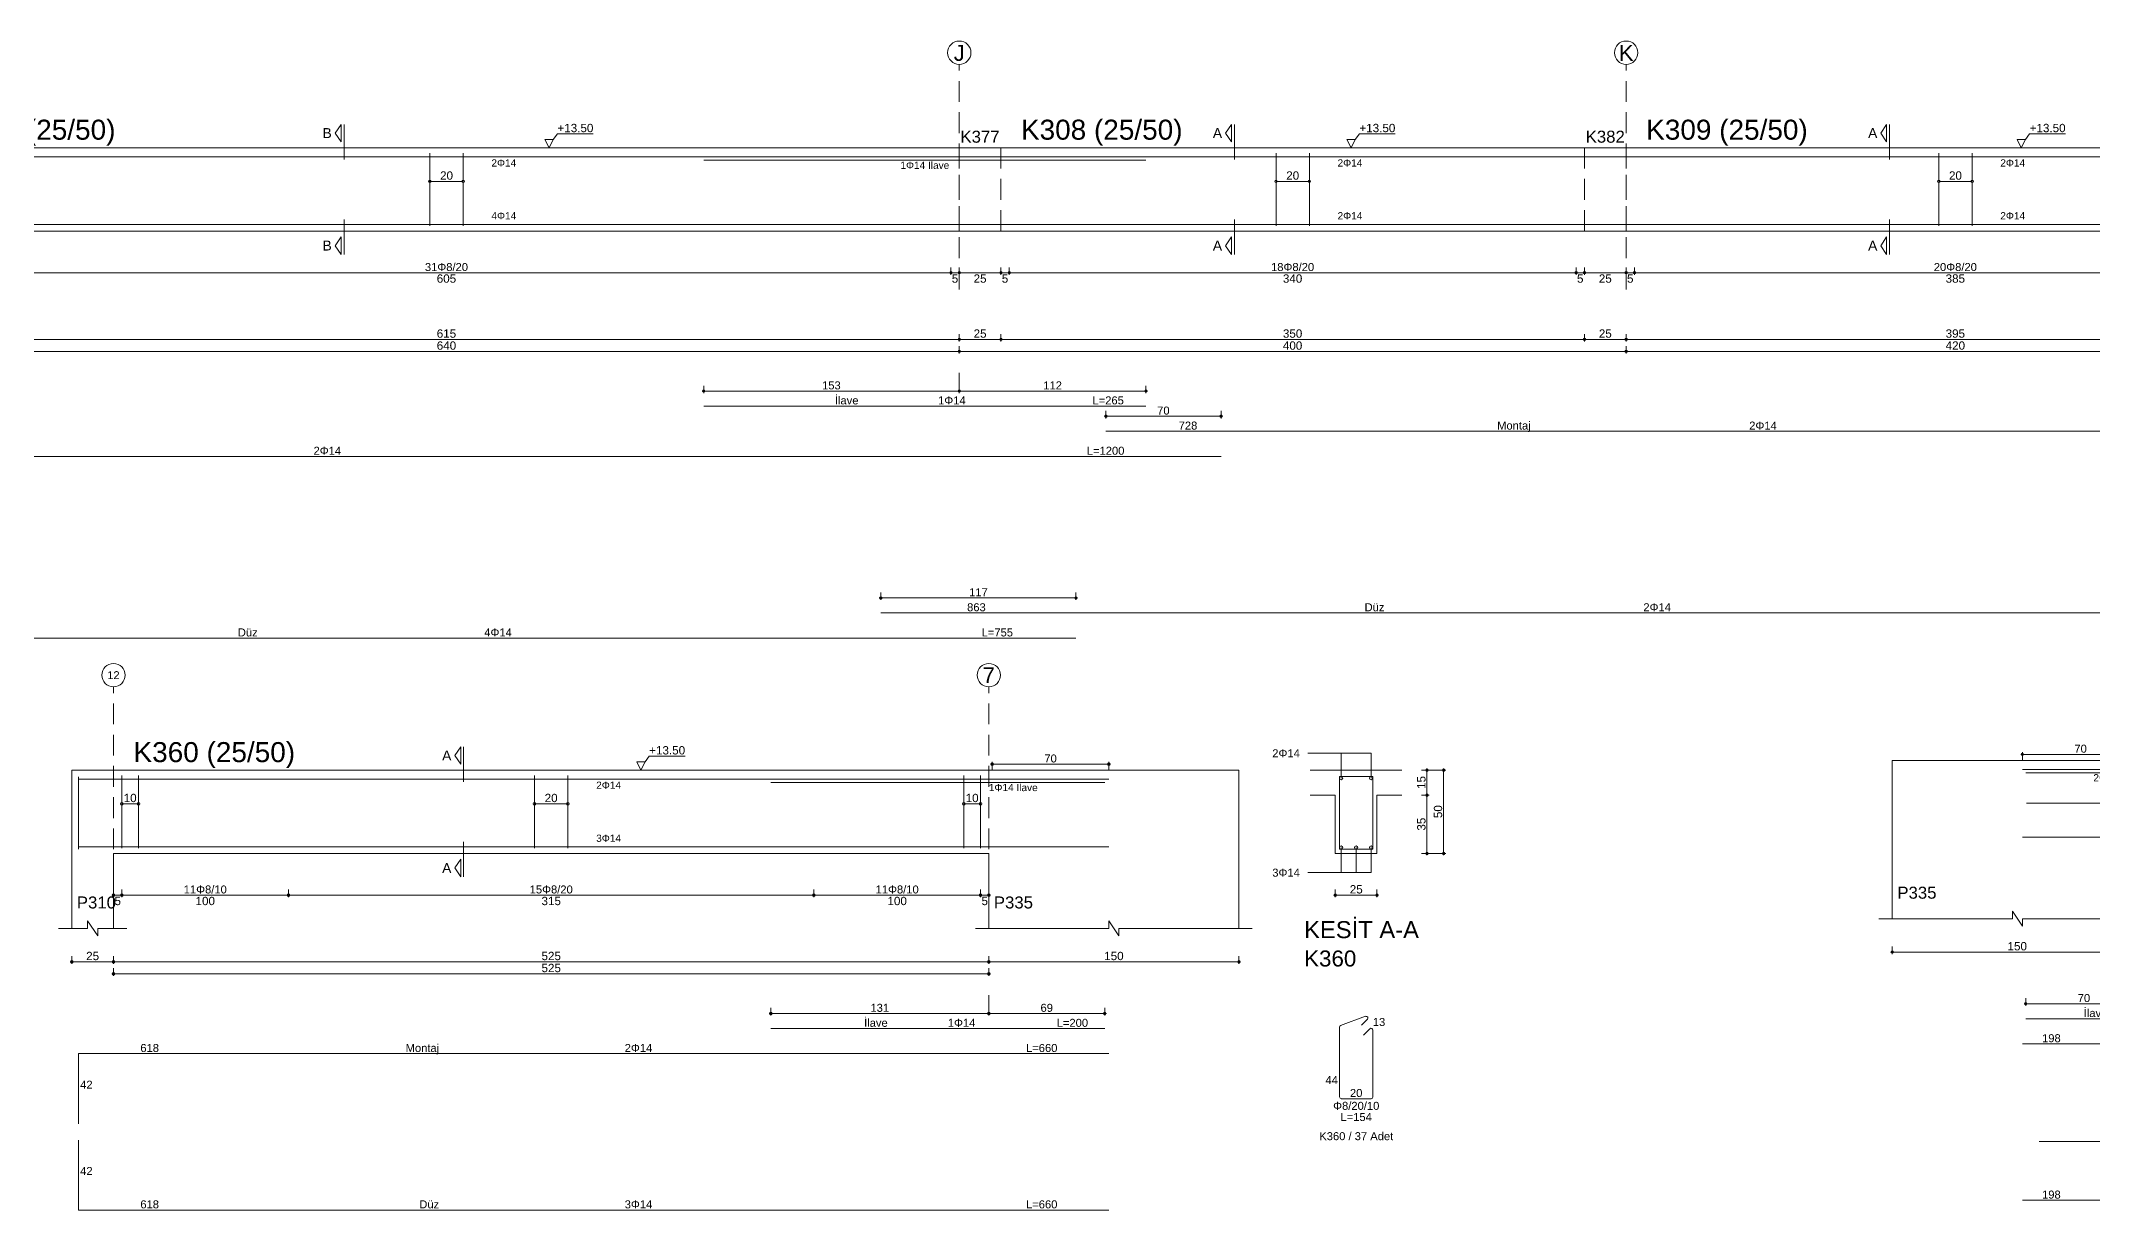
# Model space of a CAD drawing. Header units: millimetres. Extents: x 23801 to 80069, y 9628 to 14137.
# Drawn here: x 72545 to 74391, y 13044 to 14096 of the extents above; entities that cross this region are included whole.
import ezdxf

# ---------------------------------------------------------------- set-up
doc = ezdxf.new("R2010")
doc.units = ezdxf.units.MM
doc.linetypes.add('DASHDOT2', pattern=[12.7, 6.35, -3.175, 0, -3.175])
doc.linetypes.add('DASHED4', pattern=[18.75, 12.5, -6.25])
doc.layers.add('aks', color=251, linetype='DASHDOT2', lineweight=35)
for name, color, linetype in [('Donatı Topl. Uzun. Yazısı', 7, 'Continuous'), ('Donatı Uz. Yazısı', 7, 'Continuous'), ('Donatı Yazısı', 7, 'Continuous'), ('Donatı Çizgisi', 7, 'Continuous'), ('Kiriş', 7, 'Continuous'), ('Standart', 7, 'Continuous'), ('Ölçülendirme', 7, 'Continuous')]:
    doc.layers.add(name, color=color, linetype=linetype)
doc.styles.add('arial_1_18', font='arial.ttf', dxfattribs={"height": 0.2})

# ---------------------------------------------------------------- blocks, each defined once
blk = doc.blocks.new('IDE213Entity7530')
at = {"layer": 'aks', "color": 30, "linetype": 'DASHED4', "lineweight": 5}
for points in [[(3406.4, 2047), (3406.4, 2182)], [(3806.4, 2047), (3806.4, 2182)], [(3406.4, 1986), (3406.4, 1997)]]:
    blk.add_lwpolyline(points, dxfattribs=at)
at = {"layer": 'aks', "color": 1, "linetype": 'Continuous', "lineweight": 5}
for centre in [(3406.4, 2189), (3806.4, 2189)]:
    blk.add_circle(centre, 7, dxfattribs=at)
at = {"layer": 'Donatı Çizgisi', "color": 5, "linetype": 'Continuous', "lineweight": 5}
for points in [[(2405.4, 2126.6), (4222.4, 2126.6)], [(3088.9, 2085.2), (3088.9, 2128.8)], [(3108.9, 2085.2), (3108.9, 2128.8)], [(3253.1, 2124.6), (3518.4, 2124.6)], [(3596.4, 2085.2), (3596.4, 2128.8)], [(3616.4, 2085.2), (3616.4, 2128.8)], [(3993.9, 2085.2), (3993.9, 2128.8)], [(4013.9, 2085.2), (4013.9, 2128.8)], [(2405.4, 2086), (4222.4, 2086)], [(3253.1, 1977), (3518.4, 1977)], [(3494.4, 1961.9), (4222.4, 1961.9)], [(2405.4, 1946.8), (3563.4, 1946.8)], [(3359.4, 1852.9), (4222.4, 1852.9)], [(2721.4, 1837.8), (3476.4, 1837.8)]]:
    blk.add_lwpolyline(points, dxfattribs=at)
at = {"layer": 'Kiriş', "color": 1, "linetype": 'Continuous', "lineweight": 5}
for points in [[(2401.4, 2132), (4226.4, 2132)], [(2426.4, 2082), (4226.4, 2082)]]:
    blk.add_lwpolyline(points, dxfattribs=at)
at = {"layer": 'Kiriş', "color": 1, "linetype": 'DASHED4', "lineweight": 5}
for points in [[(3406.4, 2082), (3406.4, 2132)], [(3431.4, 2082), (3431.4, 2132)], [(3781.4, 2082), (3781.4, 2132)], [(3806.4, 2082), (3806.4, 2132)]]:
    blk.add_lwpolyline(points, dxfattribs=at)
at = {"layer": 'Ölçülendirme', "color": 1, "linetype": 'Continuous', "lineweight": 5}
for points in [[(3032.1, 2140.7), (3035.6, 2146)], [(3035.6, 2135.5), (3035.6, 2146)], [(3037.4, 2125), (3037.4, 2146)], [(3566.1, 2140.7), (3569.6, 2146)], [(3569.6, 2135.5), (3569.6, 2146)], [(3571.4, 2125), (3571.4, 2146)], [(3959.1, 2140.7), (3962.6, 2146)], [(3962.6, 2135.5), (3962.6, 2146)], [(3964.4, 2125), (3964.4, 2146)], [(3035.6, 2135.5), (3032.1, 2140.7)], [(3160.4, 2132), (3157.9, 2137)], [(3157.9, 2137), (3162.9, 2137)], [(3162.9, 2137), (3160.4, 2132)], [(3160.4, 2132), (3160.4, 2132)], [(3162.9, 2137), (3165.4, 2140.3)], [(3165.4, 2140.3), (3186.9, 2140.3)], [(3569.6, 2135.5), (3566.1, 2140.7)], [(3641.4, 2132), (3638.9, 2137)], [(3638.9, 2137), (3643.9, 2137)], [(3643.9, 2137), (3641.4, 2132)], [(3641.4, 2132), (3641.4, 2132)], [(3643.9, 2137), (3646.4, 2140.3)], [(3646.4, 2140.3), (3667.9, 2140.3)], [(3962.6, 2135.5), (3959.1, 2140.7)], [(4043.4, 2132), (4040.9, 2137)], [(4040.9, 2137), (4045.9, 2137)], [(4045.9, 2137), (4043.4, 2132)], [(4043.4, 2132), (4043.4, 2132)], [(4045.9, 2137), (4048.4, 2140.3)], [(4048.4, 2140.3), (4069.9, 2140.3)], [(3088.9, 2111.8), (3108.9, 2111.8)], [(3596.4, 2111.8), (3616.4, 2111.8)], [(3993.9, 2111.8), (4013.9, 2111.8)], [(3037.4, 2068), (3037.4, 2089)], [(3571.4, 2068), (3571.4, 2089)], [(3964.4, 2068), (3964.4, 2089)], [(3032.1, 2073.2), (3035.6, 2078.5)], [(3035.6, 2068), (3032.1, 2073.2)], [(3035.6, 2068), (3035.6, 2078.5)], [(3566.1, 2073.2), (3569.6, 2078.5)], [(3569.6, 2068), (3566.1, 2073.2)], [(3569.6, 2068), (3569.6, 2078.5)], [(3959.1, 2073.2), (3962.6, 2078.5)], [(3962.6, 2068), (3959.1, 2073.2)], [(3962.6, 2068), (3962.6, 2078.5)], [(2425.4, 2057), (4227.4, 2057)], [(3401.4, 2055.7), (3401.4, 2060.2)], [(3406.4, 2055.7), (3406.4, 2060.2)], [(3431.4, 2055.7), (3431.4, 2060.2)], [(3436.4, 2055.7), (3436.4, 2060.2)], [(3776.4, 2055.7), (3776.4, 2060.2)], [(3781.4, 2055.7), (3781.4, 2060.2)], [(3806.4, 2055.7), (3806.4, 2060.2)], [(3811.4, 2055.7), (3811.4, 2060.2)], [(3406.4, 2015.7), (3406.4, 2020.2)], [(3431.4, 2015.7), (3431.4, 2020.2)], [(3781.4, 2015.7), (3781.4, 2020.2)], [(3806.4, 2015.7), (3806.4, 2020.2)], [(2400.4, 2017), (4227.4, 2017)], [(2425.4, 2009.8), (4227.4, 2009.8)], [(3406.4, 2008.5), (3406.4, 2013)], [(3806.4, 2008.5), (3806.4, 2013)], [(3252.1, 1986), (3407.4, 1986)], [(3253.1, 1984.7), (3253.1, 1989.2)], [(3405.4, 1986), (3519.4, 1986)], [(3406.4, 1984.7), (3406.4, 1989.2)], [(3406.4, 1984.7), (3406.4, 1989.2)], [(3518.4, 1984.7), (3518.4, 1989.2)], [(3493.4, 1970.9), (3564.4, 1970.9)], [(3494.4, 1969.6), (3494.4, 1974.1)], [(3563.4, 1969.6), (3563.4, 1974.1)], [(3358.4, 1861.9), (3477.4, 1861.9)], [(3359.4, 1860.7), (3359.4, 1865.2)], [(3476.4, 1860.7), (3476.4, 1865.2)]]:
    blk.add_lwpolyline(points, dxfattribs=at)
for centre in [(3088.9, 2111.8), (3108.9, 2111.8), (3596.4, 2111.8), (3616.4, 2111.8), (3993.9, 2111.8), (4013.9, 2111.8), (3401.4, 2057), (3401.4, 2057), (3406.4, 2057), (3406.4, 2057), (3431.4, 2057), (3431.4, 2057), (3436.4, 2057), (3436.4, 2057), (3776.4, 2057), (3776.4, 2057), (3781.4, 2057), (3781.4, 2057), (3806.4, 2057), (3806.4, 2057), (3811.4, 2057), (3811.4, 2057), (3406.4, 2017), (3406.4, 2017), (3406.4, 2009.8), (3406.4, 2009.8), (3431.4, 2017), (3431.4, 2017), (3781.4, 2017), (3781.4, 2017), (3806.4, 2017), (3806.4, 2017), (3806.4, 2009.8), (3806.4, 2009.8), (3253.1, 1986), (3406.4, 1986), (3406.4, 1986), (3518.4, 1986), (3494.4, 1970.9), (3563.4, 1970.9), (3359.4, 1861.9), (3476.4, 1861.9)]:
    blk.add_circle(centre, 0.75, dxfattribs=at)
at = {"layer": 'aks', "color": 1, "linetype": 'Continuous', "lineweight": 5, "style": 'arial_1_18'}
for s, p in [('J', (3403.1, 2184.1)), ('K', (3802, 2184.1))]:
    blk.add_text(s, height=9.45, dxfattribs=at).set_placement(p)
at = {"layer": 'Donatı Topl. Uzun. Yazısı', "color": 1, "linetype": 'Continuous', "lineweight": 5, "style": 'arial_1_18'}
for s, p in [('L=265', (3486.3, 1978)), ('L=1200', (3482.9, 1947.8)), ('L=755', (3419.8, 1838.8))]:
    blk.add_text(s, height=4.8, dxfattribs=at).set_placement(p)
at = {"layer": 'Donatı Uz. Yazısı', "color": 1, "linetype": 'Continuous', "lineweight": 5, "style": 'arial_1_18'}
for s, p in [('728', (3538, 1962.9)), ('863', (3411.1, 1853.9))]:
    blk.add_text(s, height=4.8, dxfattribs=at).set_placement(p)
at = {"layer": 'Donatı Yazısı', "color": 5, "linetype": 'Continuous', "lineweight": 5, "style": 'arial_1_18'}
for s, p in [('2Φ14', (3125.8, 2120.7)), ('2Φ14', (3633.3, 2120.7)), ('2Φ14', (4030.8, 2120.7)), ('4Φ14', (3125.8, 2089)), ('2Φ14', (3633.3, 2089)), ('2Φ14', (4030.8, 2089))]:
    blk.add_text(s, height=4.32, rotation=360, dxfattribs=at).set_placement(p)
for s, height, p in [('1Φ14 İlave', 4.32, (3371.1, 2119.3)), ('1Φ14', 4.8, (3393.7, 1978)), ('2Φ14', 4.8, (3880.2, 1962.9)), ('2Φ14', 4.8, (3019.1, 1947.8)), ('2Φ14', 4.8, (3816.7, 1853.9)), ('4Φ14', 4.8, (3121.5, 1838.8))]:
    blk.add_text(s, height=height, dxfattribs=at).set_placement(p)
at = {"layer": 'Donatı Yazısı', "color": 1, "linetype": 'Continuous', "lineweight": 5, "style": 'arial_1_18'}
for s, p in [('İlave', (3331.8, 1978)), ('Montaj', (3729, 1962.9)), ('Düz', (3649.5, 1853.9)), ('Düz', (2973.7, 1838.8))]:
    blk.add_text(s, height=4.8, dxfattribs=at).set_placement(p)
at = {"layer": 'Kiriş', "color": 1, "linetype": 'Continuous', "lineweight": 5, "style": 'arial_1_18'}
for s, height, p in [('K307 (25/50)', 12, (2803.4, 2136.8)), ('K377', 7.2, (3407.1, 2135)), ('K308 (25/50)', 12, (3443.4, 2136.8)), ('K382', 7.2, (3782.1, 2135)), ('K309 (25/50)', 12, (3818.4, 2136.8))]:
    blk.add_text(s, height=height, dxfattribs=at).set_placement(p)
at = {"layer": 'Ölçülendirme', "color": 1, "linetype": 'Continuous', "lineweight": 5, "style": 'arial_1_18'}
for s, height, p in [('B', 5.95, (3024.5, 2137.8)), ('+13.50', 5, (3165.4, 2141.3)), ('A', 5.95, (3558.5, 2137.8)), ('+13.50', 5, (3646.4, 2141.3)), ('A', 5.95, (3951.5, 2137.8)), ('+13.50', 5, (4048.4, 2141.3)), ('B', 5.95, (3024.5, 2070.3)), ('A', 5.95, (3558.5, 2070.3)), ('A', 5.95, (3951.5, 2070.3)), ('605', 5, (3093, 2051)), ('5', 5, (3401.9, 2051)), ('25', 5, (3415, 2051)), ('5', 5, (3431.9, 2051)), ('340', 5, (3600.5, 2051)), ('5', 5, (3776.9, 2051)), ('25', 5, (3790, 2051)), ('5', 5, (3806.9, 2051)), ('385', 5, (3998, 2051)), ('615', 5, (3093, 2018)), ('25', 5, (3415, 2018)), ('350', 5, (3600.5, 2018)), ('25', 5, (3790, 2018)), ('395', 5, (3998, 2018)), ('640', 5, (3093, 2010.8)), ('400', 5, (3600.5, 2010.8)), ('420', 5, (3998, 2010.8))]:
    blk.add_text(s, height=height, dxfattribs=at).set_placement(p)
for p in [(3095, 2112.8), (3602.5, 2112.8), (4000, 2112.8)]:
    blk.add_text('20', height=5, rotation=360, dxfattribs=at).set_placement(p)
at = {"layer": 'Ölçülendirme', "color": 5, "linetype": 'Continuous', "lineweight": 5, "style": 'arial_1_18'}
for s, p in [('31Φ8/20', (3085.9, 2058)), ('18Φ8/20', (3593.4, 2058)), ('20Φ8/20', (3990.9, 2058)), ('153', (3324.1, 1987)), ('112', (3456.8, 1987)), ('70', (3525.1, 1971.9)), ('117', (3412.3, 1862.9))]:
    blk.add_text(s, height=4.8, dxfattribs=at).set_placement(p)
blk = doc.blocks.new('IDE213Entity7563')
at = {"layer": 'aks', "color": 30, "linetype": 'DASHED4', "lineweight": 5}
for points in [[(2931.6, 1648.6), (2931.6, 1783.6)], [(3456.6, 1648.6), (3456.6, 1783.6)], [(3456.6, 1587.6), (3456.6, 1598.6)]]:
    blk.add_lwpolyline(points, dxfattribs=at)
at = {"layer": 'aks', "color": 1, "linetype": 'Continuous', "lineweight": 5}
for centre in [(2931.6, 1790.6), (3456.6, 1790.6)]:
    blk.add_circle(centre, 7, dxfattribs=at)
at = {"layer": 'Donatı Çizgisi', "color": 5, "linetype": 'Continuous', "lineweight": 5}
for points in [[(2910.6, 1686.2), (2910.6, 1729.6)], [(2910.6, 1728.2), (3528.6, 1728.2)], [(2936.6, 1686.8), (2936.6, 1730.4)], [(2946.6, 1686.8), (2946.6, 1730.4)], [(3184.1, 1686.8), (3184.1, 1730.4)], [(3204.1, 1686.8), (3204.1, 1730.4)], [(3325.9, 1726.2), (3526.1, 1726.2)], [(3441.6, 1686.8), (3441.6, 1730.4)], [(3451.6, 1686.8), (3451.6, 1730.4)], [(3666.9, 1686.1), (3666.9, 1729.8)], [(3666.9, 1729.8), (3686.9, 1729.8)], [(3686.9, 1686.1), (3686.9, 1729.8)], [(2910.6, 1687.6), (3528.6, 1687.6)], [(3666.9, 1686.1), (3686.9, 1686.1)], [(3325.9, 1578.6), (3526.1, 1578.6)], [(3666.9, 1537.6), (3666.9, 1579.4)], [(3667.6, 1580.4), (3682.6, 1585.9)], [(3680.1, 1580.5), (3683.7, 1584.2)], [(3681.4, 1574.6), (3685.2, 1578.4)], [(3686.9, 1537.6), (3686.9, 1577.7)], [(2910.6, 1521.5), (2910.6, 1563.5)], [(2910.6, 1563.5), (3528.6, 1563.5)], [(3668, 1536.5), (3685.9, 1536.5)], [(2910.6, 1469.7), (2910.6, 1511.7)], [(2910.6, 1469.7), (3528.6, 1469.7)]]:
    blk.add_lwpolyline(points, dxfattribs=at)
for centre in [(3667.9, 1728.8), (3685.9, 1728.8), (3667.9, 1687.1), (3676.9, 1687.1), (3685.9, 1687.1)]:
    blk.add_circle(centre, 1, dxfattribs=at)
for centre, start, end in [((3668, 1579.4), 110, 180), ((3683, 1584.9), 315, 110), ((3685.9, 1577.7), 0, 135), ((3668, 1537.6), 180, 270), ((3685.9, 1537.6), 270, 0)]:
    blk.add_arc(centre, 1.02, start, end, dxfattribs=at)
at = {"layer": 'Kiriş', "color": 1, "linetype": 'Continuous', "lineweight": 5}
for points in [[(2906.6, 1638.6), (2906.6, 1733.6)], [(2906.6, 1733.6), (3606.6, 1733.6)], [(3606.6, 1638.6), (3606.6, 1733.6)], [(3649.4, 1733.6), (3704.4, 1733.6)], [(3649.4, 1718.6), (3664.4, 1718.6)], [(3664.4, 1683.6), (3664.4, 1718.6)], [(3689.4, 1718.6), (3704.4, 1718.6)], [(3689.4, 1683.6), (3689.4, 1718.6)], [(2931.6, 1683.6), (3456.6, 1683.6)], [(2931.6, 1638.6), (2931.6, 1683.6)], [(3456.6, 1638.6), (3456.6, 1683.6)], [(3664.4, 1683.6), (3689.4, 1683.6)], [(2898.6, 1638.6), (2916.1, 1638.6)], [(2922.1, 1634.1), (2916.1, 1643.1)], [(2916.1, 1638.6), (2916.1, 1643.1)], [(2922.1, 1638.6), (2939.6, 1638.6)], [(2922.1, 1634.1), (2922.1, 1638.6)], [(3448.6, 1638.6), (3528.6, 1638.6)], [(3534.6, 1634.1), (3528.6, 1643.1)], [(3528.6, 1638.6), (3528.6, 1643.1)], [(3534.6, 1638.6), (3614.6, 1638.6)], [(3534.6, 1634.1), (3534.6, 1638.6)]]:
    blk.add_lwpolyline(points, dxfattribs=at)
at = {"layer": 'Ölçülendirme', "color": 1, "linetype": 'Continuous', "lineweight": 5}
for points in [[(3136.4, 1742.4), (3139.9, 1747.6)], [(3139.9, 1737.1), (3139.9, 1747.6)], [(3141.6, 1726.6), (3141.6, 1747.6)], [(3139.9, 1737.1), (3136.4, 1742.4)], [(3247.9, 1733.6), (3245.4, 1738.6)], [(3245.4, 1738.6), (3250.4, 1738.6)], [(3250.4, 1738.6), (3247.9, 1733.6)], [(3250.4, 1738.6), (3252.9, 1742)], [(3252.9, 1742), (3274.4, 1742)], [(3457.6, 1737.2), (3529.6, 1737.2)], [(3458.6, 1734), (3458.6, 1738.5)], [(3528.6, 1734), (3528.6, 1738.5)], [(3647.9, 1743.8), (3685.9, 1743.8)], [(3667.9, 1728.8), (3667.9, 1743.8)], [(3685.9, 1728.8), (3685.9, 1743.8)], [(3247.9, 1733.6), (3247.9, 1733.6)], [(3716.2, 1733.6), (3730.7, 1733.6)], [(3719.4, 1682.6), (3719.4, 1734.6)], [(3729.4, 1682.6), (3729.4, 1734.6)], [(2936.6, 1713.4), (2946.6, 1713.4)], [(3184.1, 1713.4), (3204.1, 1713.4)], [(3441.6, 1713.4), (3451.6, 1713.4)], [(3716.2, 1718.6), (3720.7, 1718.6)], [(3141.6, 1669.6), (3141.6, 1690.6)], [(3667.9, 1672.1), (3667.9, 1687.1)], [(3676.9, 1672.1), (3676.9, 1687.1)], [(3685.9, 1672.1), (3685.9, 1687.1)], [(3136.4, 1674.9), (3139.9, 1680.1)], [(3139.9, 1669.6), (3136.4, 1674.9)], [(3139.9, 1669.6), (3139.9, 1680.1)], [(3716.2, 1683.6), (3730.7, 1683.6)], [(2931.6, 1657.4), (2931.6, 1661.9)], [(2936.6, 1657.4), (2936.6, 1661.9)], [(3036.6, 1657.4), (3036.6, 1661.9)], [(3351.6, 1657.4), (3351.6, 1661.9)], [(3451.6, 1657.4), (3451.6, 1661.9)], [(3456.6, 1657.4), (3456.6, 1661.9)], [(3647.9, 1672.1), (3685.9, 1672.1)], [(3664.4, 1657.4), (3664.4, 1661.9)], [(3689.4, 1657.4), (3689.4, 1661.9)], [(2930.6, 1658.6), (3457.6, 1658.6)], [(3663.4, 1658.6), (3690.4, 1658.6)], [(2905.6, 1618.6), (3607.6, 1618.6)], [(2906.6, 1617.4), (2906.6, 1621.9)], [(2931.6, 1617.4), (2931.6, 1621.9)], [(2931.6, 1610.2), (2931.6, 1614.7)], [(3456.6, 1617.4), (3456.6, 1621.9)], [(3456.6, 1610.2), (3456.6, 1614.7)], [(3606.6, 1617.4), (3606.6, 1621.9)], [(2930.6, 1611.4), (3457.6, 1611.4)], [(3324.9, 1587.6), (3457.6, 1587.6)], [(3325.9, 1586.4), (3325.9, 1590.9)], [(3455.6, 1587.6), (3527.1, 1587.6)], [(3456.6, 1586.4), (3456.6, 1590.9)], [(3456.6, 1586.4), (3456.6, 1590.9)], [(3526.1, 1586.4), (3526.1, 1590.9)]]:
    blk.add_lwpolyline(points, dxfattribs=at)
for centre in [(3458.6, 1737.2), (3528.6, 1737.2), (3719.4, 1733.6), (3729.4, 1733.6), (2936.6, 1713.4), (2946.6, 1713.4), (3184.1, 1713.4), (3204.1, 1713.4), (3441.6, 1713.4), (3451.6, 1713.4), (3719.4, 1718.6), (3719.4, 1683.6), (3729.4, 1683.6), (2931.6, 1658.6), (2936.6, 1658.6), (2936.6, 1658.6), (3036.6, 1658.6), (3036.6, 1658.6), (3351.6, 1658.6), (3351.6, 1658.6), (3451.6, 1658.6), (3451.6, 1658.6), (3456.6, 1658.6), (3664.4, 1658.6), (3689.4, 1658.6), (2906.6, 1618.6), (2931.6, 1618.6), (2931.6, 1618.6), (3456.6, 1618.6), (3456.6, 1618.6), (3606.6, 1618.6), (2931.6, 1611.4), (3456.6, 1611.4), (3325.9, 1587.6), (3456.6, 1587.6), (3456.6, 1587.6), (3526.1, 1587.6)]:
    blk.add_circle(centre, 0.75, dxfattribs=at)
at = {"layer": 'aks', "color": 1, "linetype": 'Continuous', "lineweight": 5, "style": 'arial_1_18'}
for s, height, p in [('12', 4.73, (2927.9, 1788.2)), ('7', 9.45, (3452.9, 1785.8))]:
    blk.add_text(s, height=height, dxfattribs=at).set_placement(p)
at = {"layer": 'Donatı Topl. Uzun. Yazısı', "color": 1, "linetype": 'Continuous', "lineweight": 5, "style": 'arial_1_18'}
for s, p in [('L=200', (3497.3, 1579.6)), ('L=660', (3478.9, 1564.5)), ('L=154', (3667.5, 1523.1)), ('L=660', (3478.9, 1470.7))]:
    blk.add_text(s, height=4.8, dxfattribs=at).set_placement(p)
at = {"layer": 'Donatı Uz. Yazısı', "color": 1, "linetype": 'Continuous', "lineweight": 5, "style": 'arial_1_18'}
for s, p in [('13', (3686.9, 1580.1)), ('618', (2947.7, 1564.5)), ('42', (2911.6, 1542.5)), ('44', (3658.5, 1545.3)), ('20', (3673.2, 1537.5)), ('42', (2911.6, 1490.7)), ('618', (2947.7, 1470.7))]:
    blk.add_text(s, height=4.8, dxfattribs=at).set_placement(p)
at = {"layer": 'Donatı Yazısı', "color": 5, "linetype": 'Continuous', "lineweight": 5, "style": 'arial_1_18'}
for s, height, p in [('2Φ14', 4.8, (3626.6, 1741.3)), ('1Φ14 İlave', 4.32, (3456.6, 1721)), ('3Φ14', 4.8, (3626.6, 1669.7)), ('1Φ14', 4.8, (3432, 1579.6)), ('2Φ14', 4.8, (3238.2, 1564.5)), ('Φ8/20/10', 4.8, (3663.1, 1529.8)), ('K360 / 37 Adet', 4.8, (3654.8, 1511.6)), ('3Φ14', 4.8, (3238.2, 1470.7))]:
    blk.add_text(s, height=height, dxfattribs=at).set_placement(p)
for s, p in [('2Φ14', (3221.1, 1722.4)), ('3Φ14', (3221.1, 1690.6))]:
    blk.add_text(s, height=4.32, rotation=360, dxfattribs=at).set_placement(p)
at = {"layer": 'Donatı Yazısı', "color": 1, "linetype": 'Continuous', "lineweight": 5, "style": 'arial_1_18'}
for s, p in [('İlave', (3381.8, 1579.6)), ('Montaj', (3106.8, 1564.5)), ('Düz', (3115, 1470.7))]:
    blk.add_text(s, height=4.8, dxfattribs=at).set_placement(p)
at = {"layer": 'Kiriş', "color": 1, "linetype": 'Continuous', "lineweight": 5, "style": 'arial_1_18'}
for s, height, p in [('K360 (25/50)', 12, (2943.6, 1738.4)), ('P310', 7.2, (2909.6, 1650.6)), ('P335', 7.2, (3459.6, 1650.6)), ('KESİT A-A', 10.2, (3645.7, 1632.8)), ('K360', 9.6, (3645.7, 1615.8))]:
    blk.add_text(s, height=height, dxfattribs=at).set_placement(p)
at = {"layer": 'Ölçülendirme', "color": 1, "linetype": 'Continuous', "lineweight": 5, "style": 'arial_1_18'}
for s, height, p in [('+13.50', 5, (3252.9, 1743)), ('A', 5.95, (3128.7, 1739.4)), ('70', 4.8, (3489.9, 1738.2)), ('A', 5.95, (3128.7, 1671.9)), ('25', 5, (3673.1, 1659.6)), ('5', 5, (2932.2, 1652.6)), ('100', 5, (2980.8, 1652.6)), ('315', 5, (3188.3, 1652.6)), ('100', 5, (3395.8, 1652.6)), ('5', 5, (3452.2, 1652.6)), ('25', 5, (2915.2, 1619.6)), ('525', 5, (3188.3, 1619.6)), ('150', 5, (3525.8, 1619.6)), ('525', 5, (3188.3, 1612.4))]:
    blk.add_text(s, height=height, dxfattribs=at).set_placement(p)
for s, rotation, p in [('15', 90, (3718.5, 1722.3)), ('10', 360, (2937.7, 1714.4)), ('20', 360, (3190.2, 1714.4)), ('10', 360, (3442.7, 1714.4)), ('50', 90, (3728.5, 1704.8)), ('35', 90, (3718.5, 1697.3))]:
    blk.add_text(s, height=5, rotation=rotation, dxfattribs=at).set_placement(p)
at = {"layer": 'Ölçülendirme', "color": 5, "linetype": 'Continuous', "lineweight": 5, "style": 'arial_1_18'}
for s, p in [('11Φ8/10', (2973.7, 1659.6)), ('15Φ8/20', (3181.2, 1659.6)), ('11Φ8/10', (3388.7, 1659.6)), ('131', (3385.6, 1588.6)), ('69', (3487.6, 1588.6))]:
    blk.add_text(s, height=4.8, dxfattribs=at).set_placement(p)
blk = doc.blocks.new('IDE213Entity7564')
at = {"layer": 'aks', "color": 30, "linetype": 'DASHED4', "lineweight": 5}
for points in [[(4148.5, 1648.6), (4148.5, 1783.6)], [(4278.5, 1648.6), (4278.5, 1783.6)], [(4148.5, 1587.6), (4148.5, 1598.6)]]:
    blk.add_lwpolyline(points, dxfattribs=at)
at = {"layer": 'aks', "color": 1, "linetype": 'Continuous', "lineweight": 5}
for centre in [(4148.5, 1790.6), (4278.5, 1790.6)]:
    blk.add_circle(centre, 7, dxfattribs=at)
at = {"layer": 'Donatı Çizgisi', "color": 5, "linetype": 'Continuous', "lineweight": 5}
for points in [[(4076.5, 1728.2), (4274.5, 1728.2)], [(4078.5, 1726.2), (4218.5, 1726.2)], [(4196, 1686.8), (4196, 1730.4)], [(4206, 1686.8), (4206, 1730.4)], [(4274.5, 1686.2), (4274.5, 1729.6)], [(4345.9, 1686.1), (4345.9, 1729.8)], [(4345.9, 1729.8), (4365.9, 1729.8)], [(4365.9, 1686.1), (4365.9, 1729.8)], [(4079, 1707.9), (4274, 1707.9)], [(4076.5, 1687.6), (4274.5, 1687.6)], [(4345.9, 1686.1), (4365.9, 1686.1)], [(4078.5, 1578.6), (4218.5, 1578.6)], [(4345.9, 1537.6), (4345.9, 1579.4)], [(4346.5, 1580.4), (4361.5, 1585.9)], [(4359, 1580.5), (4362.6, 1584.2)], [(4360.4, 1574.6), (4364.1, 1578.4)], [(4365.9, 1537.6), (4365.9, 1577.7)], [(4076.5, 1563.5), (4274.5, 1563.5)], [(4274.5, 1521.5), (4274.5, 1563.5)], [(4346.9, 1536.5), (4364.9, 1536.5)], [(4086.5, 1505), (4266.5, 1505)], [(4274.5, 1469.7), (4274.5, 1511.7)], [(4076.5, 1469.7), (4274.5, 1469.7)]]:
    blk.add_lwpolyline(points, dxfattribs=at)
for centre in [(4346.9, 1728.8), (4352.9, 1728.8), (4358.9, 1728.8), (4364.9, 1728.8), (4346.9, 1707.9), (4364.9, 1707.9), (4346.9, 1687.1), (4364.9, 1687.1)]:
    blk.add_circle(centre, 1, dxfattribs=at)
for centre, start, end in [((4346.9, 1579.4), 110, 180), ((4361.9, 1584.9), 315, 110), ((4364.9, 1577.7), 0, 135), ((4346.9, 1537.6), 180, 270), ((4364.9, 1537.6), 270, 0)]:
    blk.add_arc(centre, 1.02, start, end, dxfattribs=at)
at = {"layer": 'Kiriş', "color": 1, "linetype": 'Continuous', "lineweight": 5}
for points in [[(3998.5, 1733.6), (4278.5, 1733.6)], [(3998.5, 1638.6), (3998.5, 1733.6)], [(4278.5, 1683.6), (4278.5, 1733.6)], [(4328.4, 1733.6), (4383.4, 1733.6)], [(4328.4, 1718.6), (4343.4, 1718.6)], [(4343.4, 1683.6), (4343.4, 1718.6)], [(4368.4, 1718.6), (4383.4, 1718.6)], [(4368.4, 1683.6), (4368.4, 1718.6)], [(4148.5, 1683.6), (4278.5, 1683.6)], [(4148.5, 1638.6), (4148.5, 1683.6)], [(4343.4, 1683.6), (4368.4, 1683.6)], [(3990.5, 1638.6), (4070.5, 1638.6)], [(4076.5, 1634.1), (4070.5, 1643.1)], [(4070.5, 1638.6), (4070.5, 1643.1)], [(4076.5, 1638.6), (4156.5, 1638.6)], [(4076.5, 1634.1), (4076.5, 1638.6)]]:
    blk.add_lwpolyline(points, dxfattribs=at)
at = {"layer": 'Kiriş', "color": 1, "linetype": 'DASHED4', "lineweight": 5}
for points in [[(4253.5, 1683.6), (4253.5, 1733.6)], [(4278.5, 1683.6), (4278.5, 1733.6)]]:
    blk.add_lwpolyline(points, dxfattribs=at)
at = {"layer": 'Ölçülendirme', "color": 1, "linetype": 'Continuous', "lineweight": 5}
for points in [[(4185.2, 1742.4), (4188.7, 1747.6)], [(4188.7, 1737.1), (4188.7, 1747.6)], [(4190.5, 1726.6), (4190.5, 1747.6)], [(4075.5, 1737.2), (4147.5, 1737.2)], [(4076.5, 1734), (4076.5, 1738.5)], [(4146.5, 1734), (4146.5, 1738.5)], [(4188.7, 1737.1), (4185.2, 1742.4)], [(4209, 1733.6), (4206.5, 1738.6)], [(4206.5, 1738.6), (4211.5, 1738.6)], [(4211.5, 1738.6), (4209, 1733.6)], [(4211.5, 1738.6), (4214, 1742)], [(4214, 1742), (4235.5, 1742)], [(4326.9, 1743.8), (4364.9, 1743.8)], [(4346.9, 1728.8), (4346.9, 1743.8)], [(4352.9, 1728.8), (4352.9, 1743.8)], [(4358.9, 1728.8), (4358.9, 1743.8)], [(4364.9, 1728.8), (4364.9, 1743.8)], [(4209, 1733.6), (4209, 1733.6)], [(4395.1, 1733.6), (4409.6, 1733.6)], [(4398.4, 1682.6), (4398.4, 1734.6)], [(4408.4, 1682.6), (4408.4, 1734.6)], [(4196, 1713.4), (4206, 1713.4)], [(4326.9, 1712.9), (4364.9, 1712.9)], [(4346.9, 1707.9), (4346.9, 1712.9)], [(4364.9, 1707.9), (4364.9, 1712.9)], [(4395.1, 1718.6), (4399.6, 1718.6)], [(4190.5, 1669.6), (4190.5, 1690.6)], [(4346.9, 1672.1), (4346.9, 1687.1)], [(4364.9, 1672.1), (4364.9, 1687.1)], [(4185.2, 1674.9), (4188.7, 1680.1)], [(4188.7, 1669.6), (4185.2, 1674.9)], [(4188.7, 1669.6), (4188.7, 1680.1)], [(4395.1, 1683.6), (4409.6, 1683.6)], [(4148.5, 1657.4), (4148.5, 1661.9)], [(4153.5, 1657.4), (4153.5, 1661.9)], [(4248.5, 1657.4), (4248.5, 1661.9)], [(4253.5, 1657.4), (4253.5, 1661.9)], [(4278.5, 1657.4), (4278.5, 1661.9)], [(4326.9, 1672.1), (4364.9, 1672.1)], [(4343.4, 1657.4), (4343.4, 1661.9)], [(4368.4, 1657.4), (4368.4, 1661.9)], [(4147.5, 1658.6), (4279.5, 1658.6)], [(4342.4, 1658.6), (4369.4, 1658.6)], [(3997.5, 1618.6), (4279.5, 1618.6)], [(3998.5, 1617.4), (3998.5, 1621.9)], [(4148.5, 1617.4), (4148.5, 1621.9)], [(4148.5, 1610.2), (4148.5, 1614.7)], [(4253.5, 1617.4), (4253.5, 1621.9)], [(4278.5, 1617.4), (4278.5, 1621.9)], [(4278.5, 1610.2), (4278.5, 1614.7)], [(4147.5, 1611.4), (4279.5, 1611.4)], [(4077.5, 1587.6), (4149.5, 1587.6)], [(4078.5, 1586.4), (4078.5, 1590.9)], [(4147.5, 1587.6), (4219.5, 1587.6)], [(4148.5, 1586.4), (4148.5, 1590.9)], [(4148.5, 1586.4), (4148.5, 1590.9)], [(4218.5, 1586.4), (4218.5, 1590.9)]]:
    blk.add_lwpolyline(points, dxfattribs=at)
for centre in [(4076.5, 1737.2), (4146.5, 1737.2), (4398.4, 1733.6), (4408.4, 1733.6), (4196, 1713.4), (4206, 1713.4), (4398.4, 1718.6), (4398.4, 1683.6), (4408.4, 1683.6), (4148.5, 1658.6), (4153.5, 1658.6), (4153.5, 1658.6), (4248.5, 1658.6), (4248.5, 1658.6), (4253.5, 1658.6), (4253.5, 1658.6), (4278.5, 1658.6), (4343.4, 1658.6), (4368.4, 1658.6), (3998.5, 1618.6), (4148.5, 1618.6), (4148.5, 1618.6), (4253.5, 1618.6), (4253.5, 1618.6), (4278.5, 1618.6), (4148.5, 1611.4), (4278.5, 1611.4), (4078.5, 1587.6), (4148.5, 1587.6), (4148.5, 1587.6), (4218.5, 1587.6)]:
    blk.add_circle(centre, 0.75, dxfattribs=at)
at = {"layer": 'aks', "color": 1, "linetype": 'Continuous', "lineweight": 5, "style": 'arial_1_18'}
for s, p in [('3', (4144.8, 1785.8)), ('1', (4274.8, 1785.8))]:
    blk.add_text(s, height=9.45, dxfattribs=at).set_placement(p)
at = {"layer": 'Donatı Topl. Uzun. Yazısı', "color": 1, "linetype": 'Continuous', "lineweight": 5, "style": 'arial_1_18'}
for s, p in [('L=140', (4192.6, 1579.6)), ('L=240', (4245.7, 1564.5)), ('L=154', (4346.5, 1523.1)), ('L=195', (4238.6, 1506)), ('L=240', (4245.7, 1470.7))]:
    blk.add_text(s, height=4.8, dxfattribs=at).set_placement(p)
at = {"layer": 'Donatı Uz. Yazısı', "color": 1, "linetype": 'Continuous', "lineweight": 5, "style": 'arial_1_18'}
for s, p in [('13', (4365.9, 1580.1)), ('198', (4088.3, 1564.5)), ('42', (4275.4, 1542.5)), ('44', (4337.5, 1545.3)), ('20', (4352.1, 1537.5)), ('42', (4275.4, 1490.7)), ('198', (4088.3, 1470.7))]:
    blk.add_text(s, height=4.8, dxfattribs=at).set_placement(p)
at = {"layer": 'Donatı Yazısı', "color": 5, "linetype": 'Continuous', "lineweight": 5, "style": 'arial_1_18'}
for s, height, p in [('4Φ14', 4.8, (4305.5, 1741.3)), ('2Φ14 İlave', 4.32, (4119.1, 1721)), ('2x1Φ14', 4.8, (4298.5, 1710.5)), ('2Φ14', 4.8, (4305.5, 1669.7)), ('2Φ14', 4.8, (4152.7, 1579.6)), ('2Φ14', 4.8, (4181.4, 1564.5)), ('Φ8/10', 4.8, (4346.7, 1529.8)), ('K361 / 10 Adet', 4.8, (4333.7, 1511.6)), ('2x1Φ14', 4.8, (4181.9, 1506)), ('2Φ14', 4.8, (4181.4, 1470.7))]:
    blk.add_text(s, height=height, dxfattribs=at).set_placement(p)
for p in [(4222.9, 1722.4), (4164.1, 1708.9), (4222.9, 1690.6)]:
    blk.add_text('2Φ14', height=4.32, rotation=360, dxfattribs=at).set_placement(p)
at = {"layer": 'Donatı Yazısı', "color": 1, "linetype": 'Continuous', "lineweight": 5, "style": 'arial_1_18'}
for s, p in [('İlave', (4113.3, 1579.6)), ('Montaj', (4125.6, 1564.5)), ('Gövde', (4129.7, 1506)), ('Düz', (4133.8, 1470.7))]:
    blk.add_text(s, height=4.8, dxfattribs=at).set_placement(p)
at = {"layer": 'Kiriş', "color": 1, "linetype": 'Continuous', "lineweight": 5, "style": 'arial_1_18'}
for s, height, p in [('K361 (25/50)', 12, (4160.5, 1749.6)), ('K301', 7.2, (4254.2, 1736.6)), ('P335', 7.2, (4001.5, 1650.6)), ('KESİT A-A', 10.2, (4324.7, 1632.8)), ('K361', 9.6, (4324.7, 1615.8))]:
    blk.add_text(s, height=height, dxfattribs=at).set_placement(p)
at = {"layer": 'Ölçülendirme', "color": 1, "linetype": 'Continuous', "lineweight": 5, "style": 'arial_1_18'}
for s, height, p in [('+13.50', 5, (4214, 1743)), ('70', 4.8, (4107.7, 1738.2)), ('A', 5.95, (4177.6, 1739.4)), ('A', 5.95, (4177.6, 1671.9)), ('25', 5, (4352, 1659.6)), ('5', 5, (4149, 1652.6)), ('95', 5, (4197.1, 1652.6)), ('5', 5, (4249, 1652.6)), ('25', 5, (4262.1, 1652.6)), ('150', 5, (4067.6, 1619.6)), ('105', 5, (4195.1, 1619.6)), ('25', 5, (4262.1, 1619.6)), ('130', 5, (4195.1, 1612.4))]:
    blk.add_text(s, height=height, dxfattribs=at).set_placement(p)
for s, rotation, p in [('15', 90, (4397.4, 1722.3)), ('10', 360, (4197.1, 1714.4)), ('50', 90, (4407.4, 1704.8)), ('35', 90, (4397.4, 1697.3))]:
    blk.add_text(s, height=5, rotation=rotation, dxfattribs=at).set_placement(p)
at = {"layer": 'Ölçülendirme', "color": 5, "linetype": 'Continuous', "lineweight": 5, "style": 'arial_1_18'}
for s, p in [('10Φ8/10', (4188, 1659.6)), ('70', (4109.7, 1588.6)), ('70', (4179.7, 1588.6))]:
    blk.add_text(s, height=4.8, dxfattribs=at).set_placement(p)

msp = doc.modelspace()

# ---------------------------------------------------------------- block references
at = {"layer": 'Standart', "xscale": 1.5, "yscale": 1.5, "zscale": 1.5}
for name, p in [('IDE213Entity7530', (68261, 10801.9)), ('IDE213Entity7563', (68212.3, 10839.4)), ('IDE213Entity7564', (68212.3, 10848.2))]:
    msp.add_blockref(name, p, dxfattribs=at)

doc.saveas('drawing.dxf')
